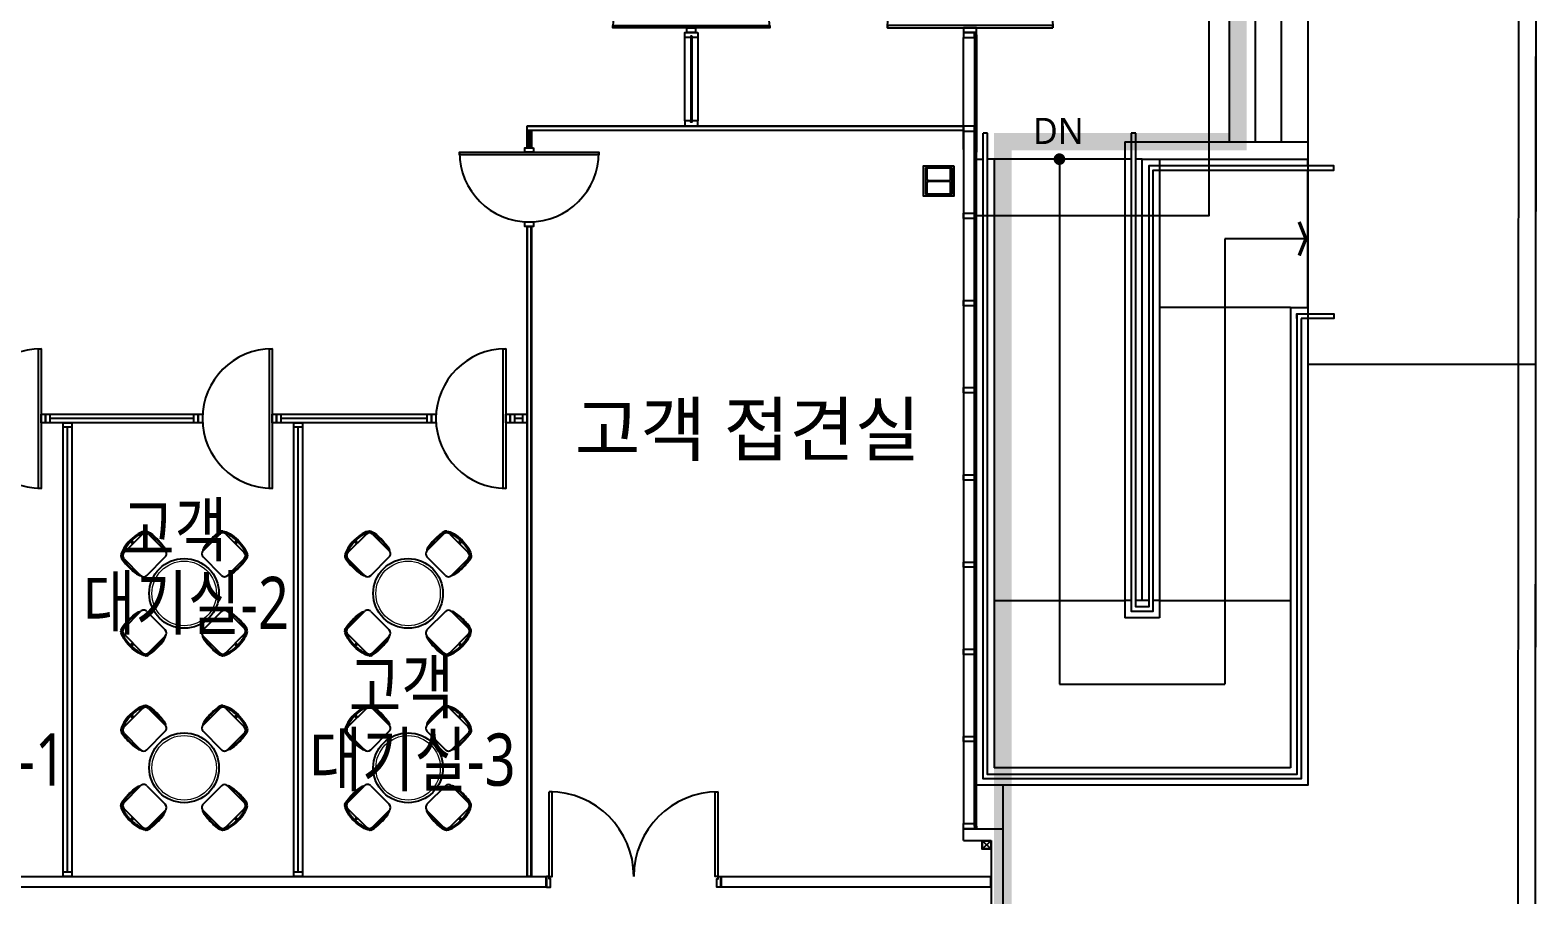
# Model space of a CAD drawing. Header units: millimetres. Extents: x 0 to 420500, y 0 to 297000.
# Drawn here: x 183277 to 200568, y 220723 to 230640 of the extents above; entities that cross this region are included whole.
import ezdxf
from ezdxf.enums import TextEntityAlignment as Align

# ---------------------------------------------------------------- set-up
doc = ezdxf.new("R2010")
doc.units = ezdxf.units.MM
doc.header["$LTSCALE"] = 500
doc.linetypes.add('HID', pattern=[2.3, 1.5, -0.8])
for name, color, linetype in [('AX', 2, 'Continuous'), ('BACK', 8, 'Continuous'), ('I-FUR-B', 6, 'Continuous')]:
    doc.layers.add(name, color=color, linetype=linetype)
doc.styles.add('스타일1', font='')
doc.styles.get('스타일1').set_extended_font_data('Malgun Gothic')

# ---------------------------------------------------------------- blocks, each defined once
blk = doc.blocks.new('D-2000')
at = {"layer": 'BACK'}
for p, q in [((30, 210), (30, 1180)), ((1970, 210), (1970, 1180))]:
    blk.add_line(p, q, dxfattribs=at)
for points in [[(30, 210), (65, 210), (65, 1180), (30, 1180)], [(1970, 210), (1935, 210), (1935, 1180), (1970, 1180)], [(0, 85), (45, 85), (45, 85), (45, 85), (45, 180), (30, 180), (30, 210), (0, 210), (0, 85)], [(2000, 85), (1955, 85), (1955, 85), (1955, 85), (1955, 180), (1970, 180), (1970, 210), (2000, 210), (2000, 85)]]:
    blk.add_lwpolyline(points, dxfattribs=at)
for centre, start, end in [((30, 210), 0, 90), ((1970, 210), 90, 180)]:
    blk.add_arc(centre, 970, start, end, dxfattribs=at)
blk = doc.blocks.new('D-900C')
at = {"layer": 'BACK'}
for points in [[(820, 800), (850, 800), (850, -800), (820, -800)], [(50, -50), (0, -50), (0, 50), (50, 50)], [(900, -50), (850, -50), (850, 50), (900, 50)]]:
    blk.add_lwpolyline(points, close=True, dxfattribs=at)
blk.add_arc((850, 0), 800, 90, 270, dxfattribs=at)
blk = doc.blocks.new('TABLE SET1')
at = {"color": 0, "lineweight": 0}
blk.add_circle((0, 0), 370, dxfattribs=at)
at = {"layer": 'I-FUR-B', "color": 0, "linetype": 'ByBlock'}
for p, q in [((-478, 681), (-690, 469)), ((-616, 592), (-591, 568)), ((-602, 606), (-577, 582)), ((-408, 681), (-217, 490)), ((408, 681), (217, 490)), ((478, 681), (690, 469)), ((602, 606), (577, 582)), ((616, 592), (591, 568)), ((-690, 398), (-499, 207)), ((-429, 207), (-217, 419)), ((429, 207), (217, 419)), ((690, 398), (499, 207)), ((-690, -398), (-499, -207)), ((-429, -207), (-217, -419)), ((429, -207), (217, -419)), ((690, -398), (499, -207)), ((-478, -681), (-690, -469)), ((-408, -681), (-217, -490)), ((408, -681), (217, -490)), ((478, -681), (690, -469)), ((-616, -592), (-591, -568)), ((-602, -606), (-577, -582)), ((602, -606), (577, -582)), ((616, -592), (591, -568))]:
    blk.add_line(p, q, dxfattribs=at)
blk.add_circle((0, 0), 400, dxfattribs=at)
for centre, radius, start, end in [((-443, 645), 50, 44.9985, 134.9985), ((-442, 708), 7.5, 277.6425, 97.6425), ((443, 645), 50, 45.0015, 135.0015), ((442, 708), 7.5, 82.3575, 262.3575), ((-718, 432), 7.5, 172.3545, 352.3545), ((-655, 433), 50, 134.9985, 224.9985), ((-252, 454), 50, 314.9985, 44.9985), ((252, 454), 50, 135.0015, 225.0015), ((655, 433), 50, 315.0015, 45.0015), ((718, 432), 7.5, 187.6455, 7.6455), ((-464, 242), 50, 224.9985, 314.9985), ((464, 242), 50, 225.0015, 315.0015), ((-464, -242), 50, 45.0015, 135.0015), ((464, -242), 50, 44.9985, 134.9985), ((-718, -432), 7.5, 7.6455, 187.6455), ((-655, -433), 50, 135.0015, 225.0015), ((-252, -454), 50, 315.0015, 45.0015), ((252, -454), 50, 134.9985, 224.9985), ((655, -433), 50, 314.9985, 44.9985), ((718, -432), 7.5, 352.3545, 172.3545), ((-443, -645), 50, 225.0015, 315.0015), ((443, -645), 50, 224.9985, 314.9985), ((-442, -708), 7.5, 262.3575, 82.3575), ((442, -708), 7.5, 97.6425, 277.6425)]:
    blk.add_arc(centre, radius, start, end, dxfattribs=at)
for centre, major_axis, ratio, start_param, end_param in [((-549, 539), (-163, -163), 0.434783, 3.659342, 5.765436), ((326, 601), (110, 112), 0.182269, 0, 3.141593), ((326, 601), (110, 112), 0.182269, 5.851094, 5.976716), ((-611, 317), (-112, 110), 0.182269, 0, 3.141593), ((-611, 317), (-112, 110), 0.182269, 5.851094, 5.976716), ((611, -317), (112, -110), 0.182269, 0, 3.141593), ((-326, -601), (-110, -112), 0.182269, 0, 3.141593), ((549, -539), (163, 163), 0.434783, 3.659342, 5.765436), ((611, -317), (112, -110), 0.182269, 5.851094, 5.976716), ((-326, -601), (-110, -112), 0.182269, 5.851094, 5.976716)]:
    blk.add_ellipse(centre, major_axis=major_axis, ratio=ratio, start_param=start_param, end_param=end_param, dxfattribs=at)
at = {"layer": 'I-FUR-B', "color": 0, "linetype": 'ByBlock', "extrusion": (0, 0, -1)}
for centre, major_axis, ratio, start_param, end_param in [((-326, 601), (-110, 112), 0.182269, 5.851094, 5.976716), ((-326, 601), (-110, 112), 0.182269, 0, 3.141593), ((549, 539), (163, -163), 0.434783, 3.659342, 5.765436), ((611, 317), (112, 110), 0.182269, 0, 3.141593), ((611, 317), (112, 110), 0.182269, 5.851094, 5.976716), ((-611, -317), (-112, -110), 0.182269, 0, 3.141593), ((-549, -539), (-163, 163), 0.434783, 3.659342, 5.765436), ((-611, -317), (-112, -110), 0.182269, 5.851094, 5.976716), ((326, -601), (110, -112), 0.182269, 0, 3.141593), ((326, -601), (110, -112), 0.182269, 5.851094, 5.976716)]:
    blk.add_ellipse(centre, major_axis=major_axis, ratio=ratio, start_param=start_param, end_param=end_param, dxfattribs=at)
at = {"layer": 'I-FUR-B', "color": 0, "linetype": 'ByBlock'}
for points, knots in [([(-441, 701), (-445, 700), (-449, 699), (-459, 697), (-464, 696), (-477, 691), (-486, 688), (-503, 679), (-512, 674), (-531, 663), (-540, 657), (-559, 644), (-568, 636), (-586, 621), (-595, 613), (-613, 596), (-621, 587), (-637, 569), (-645, 560), (-659, 541), (-666, 532), (-678, 513), (-683, 504), (-693, 486), (-697, 477), (-703, 460), (-706, 452), (-709, 440), (-710, 435), (-710, 431)], [3.659342, 3.659342, 3.659342, 3.659342, 3.76167, 3.76167, 3.863999, 3.863999, 4.027435, 4.027435, 4.190872, 4.190872, 4.354309, 4.354309, 4.517745, 4.517745, 4.681182, 4.681182, 4.844618, 4.844618, 5.008055, 5.008055, 5.171492, 5.171492, 5.334928, 5.334928, 5.498365, 5.498365, 5.661802, 5.661802, 5.765436, 5.765436, 5.765436, 5.765436]), ([(-422, 691), (-423, 693), (-424, 694), (-425, 698), (-426, 700), (-427, 703), (-427, 704), (-428, 705)], [5.7265501, 5.7265501, 5.7265501, 5.7265501, 5.8081109, 5.8081109, 5.9106349, 5.9106349, 5.9748515, 5.9748515, 5.9748515, 5.9748515]), ([(-428, 705), (-426, 704), (-425, 704), (-422, 703), (-421, 702), (-417, 700), (-415, 699), (-409, 696), (-404, 692), (-393, 685), (-387, 681), (-375, 671), (-369, 666), (-356, 655), (-349, 649), (-332, 633), (-322, 623), (-302, 603), (-292, 593), (-274, 572), (-266, 562), (-252, 545), (-247, 537), (-238, 525), (-235, 520), (-231, 513), (-229, 510), (-227, 505), (-226, 503), (-225, 500), (-225, 499), (-225, 498)], [0.308334, 0.308334, 0.308334, 0.308334, 0.393328, 0.393328, 0.478323, 0.478323, 0.563318, 0.563318, 0.749316, 0.749316, 0.935315, 0.935315, 1.121313, 1.121313, 1.307312, 1.307312, 1.582737, 1.582737, 1.858163, 1.858163, 2.133588, 2.133588, 2.361079, 2.361079, 2.537351, 2.537351, 2.666518, 2.666518, 2.769042, 2.769042, 2.833259, 2.833259, 2.833259, 2.833259]), ([(428, 705), (426, 704), (425, 704), (422, 703), (421, 702), (417, 700), (415, 699), (409, 696), (404, 692), (393, 685), (387, 681), (375, 671), (369, 666), (356, 655), (349, 649), (332, 633), (322, 623), (302, 603), (292, 593), (274, 572), (266, 562), (252, 545), (247, 537), (238, 525), (235, 520), (231, 513), (229, 510), (227, 505), (226, 503), (225, 500), (225, 499), (225, 498)], [0.308334, 0.308334, 0.308334, 0.308334, 0.393328, 0.393328, 0.478323, 0.478323, 0.563318, 0.563318, 0.749316, 0.749316, 0.935315, 0.935315, 1.121313, 1.121313, 1.307312, 1.307312, 1.582737, 1.582737, 1.858163, 1.858163, 2.133588, 2.133588, 2.361079, 2.361079, 2.537351, 2.537351, 2.666518, 2.666518, 2.769042, 2.769042, 2.833259, 2.833259, 2.833259, 2.833259]), ([(422, 691), (423, 693), (424, 694), (425, 698), (426, 700), (427, 703), (427, 704), (428, 705)], [5.7265501, 5.7265501, 5.7265501, 5.7265501, 5.8081109, 5.8081109, 5.9106349, 5.9106349, 5.9748515, 5.9748515, 5.9748515, 5.9748515]), ([(441, 701), (445, 700), (449, 699), (459, 697), (464, 696), (477, 691), (486, 688), (503, 679), (512, 674), (531, 663), (540, 657), (559, 644), (568, 636), (586, 621), (595, 613), (613, 596), (621, 587), (637, 569), (645, 560), (659, 541), (666, 532), (678, 513), (683, 504), (693, 486), (697, 477), (703, 460), (706, 452), (709, 440), (710, 435), (710, 431)], [3.659342, 3.659342, 3.659342, 3.659342, 3.76167, 3.76167, 3.863999, 3.863999, 4.027435, 4.027435, 4.190872, 4.190872, 4.354309, 4.354309, 4.517745, 4.517745, 4.681182, 4.681182, 4.844618, 4.844618, 5.008055, 5.008055, 5.171492, 5.171492, 5.334928, 5.334928, 5.498365, 5.498365, 5.661802, 5.661802, 5.765436, 5.765436, 5.765436, 5.765436]), ([(-714, 418), (-714, 417), (-713, 416), (-712, 413), (-712, 411), (-710, 408), (-709, 406), (-705, 399), (-702, 394), (-695, 384), (-691, 378), (-681, 366), (-676, 359), (-665, 346), (-659, 339), (-643, 322), (-633, 312), (-613, 292), (-602, 282), (-582, 264), (-572, 256), (-554, 242), (-547, 237), (-535, 229), (-530, 226), (-522, 221), (-519, 220), (-514, 218), (-512, 217), (-510, 216), (-509, 216), (-508, 215)], [0.308334, 0.308334, 0.308334, 0.308334, 0.393328, 0.393328, 0.478323, 0.478323, 0.563318, 0.563318, 0.749316, 0.749316, 0.935315, 0.935315, 1.121313, 1.121313, 1.307312, 1.307312, 1.582737, 1.582737, 1.858163, 1.858163, 2.133588, 2.133588, 2.361079, 2.361079, 2.537351, 2.537351, 2.666518, 2.666518, 2.769042, 2.769042, 2.833259, 2.833259, 2.833259, 2.833259]), ([(-700, 412), (-702, 413), (-704, 414), (-708, 416), (-710, 416), (-712, 417), (-713, 418), (-714, 418)], [5.7265501, 5.7265501, 5.7265501, 5.7265501, 5.8081109, 5.8081109, 5.9106349, 5.9106349, 5.9748515, 5.9748515, 5.9748515, 5.9748515]), ([(714, 418), (714, 417), (713, 416), (712, 413), (712, 411), (710, 408), (709, 406), (705, 399), (702, 394), (695, 384), (691, 378), (681, 366), (676, 359), (665, 346), (659, 339), (643, 322), (633, 312), (613, 292), (602, 282), (582, 264), (572, 256), (554, 242), (547, 237), (535, 229), (530, 226), (522, 221), (519, 220), (514, 218), (512, 217), (510, 216), (509, 216), (508, 215)], [0.308334, 0.308334, 0.308334, 0.308334, 0.393328, 0.393328, 0.478323, 0.478323, 0.563318, 0.563318, 0.749316, 0.749316, 0.935315, 0.935315, 1.121313, 1.121313, 1.307312, 1.307312, 1.582737, 1.582737, 1.858163, 1.858163, 2.133588, 2.133588, 2.361079, 2.361079, 2.537351, 2.537351, 2.666518, 2.666518, 2.769042, 2.769042, 2.833259, 2.833259, 2.833259, 2.833259]), ([(700, 412), (702, 413), (704, 414), (708, 416), (710, 416), (712, 417), (713, 418), (714, 418)], [5.7265501, 5.7265501, 5.7265501, 5.7265501, 5.8081109, 5.8081109, 5.9106349, 5.9106349, 5.9748515, 5.9748515, 5.9748515, 5.9748515]), ([(-714, -418), (-714, -417), (-713, -416), (-712, -413), (-712, -411), (-710, -408), (-709, -406), (-705, -399), (-702, -394), (-695, -384), (-691, -378), (-681, -366), (-676, -359), (-665, -346), (-659, -339), (-643, -322), (-633, -312), (-613, -292), (-602, -282), (-582, -264), (-572, -256), (-554, -242), (-547, -237), (-535, -229), (-530, -226), (-522, -221), (-519, -220), (-514, -218), (-512, -217), (-510, -216), (-509, -216), (-508, -215)], [0.308334, 0.308334, 0.308334, 0.308334, 0.393328, 0.393328, 0.478323, 0.478323, 0.563318, 0.563318, 0.749316, 0.749316, 0.935315, 0.935315, 1.121313, 1.121313, 1.307312, 1.307312, 1.582737, 1.582737, 1.858163, 1.858163, 2.133588, 2.133588, 2.361079, 2.361079, 2.537351, 2.537351, 2.666518, 2.666518, 2.769042, 2.769042, 2.833259, 2.833259, 2.833259, 2.833259]), ([(714, -418), (714, -417), (713, -416), (712, -413), (712, -411), (710, -408), (709, -406), (705, -399), (702, -394), (695, -384), (691, -378), (681, -366), (676, -359), (665, -346), (659, -339), (643, -322), (633, -312), (613, -292), (602, -282), (582, -264), (572, -256), (554, -242), (547, -237), (535, -229), (530, -226), (522, -221), (519, -220), (514, -218), (512, -217), (510, -216), (509, -216), (508, -215)], [0.308334, 0.308334, 0.308334, 0.308334, 0.393328, 0.393328, 0.478323, 0.478323, 0.563318, 0.563318, 0.749316, 0.749316, 0.935315, 0.935315, 1.121313, 1.121313, 1.307312, 1.307312, 1.582737, 1.582737, 1.858163, 1.858163, 2.133588, 2.133588, 2.361079, 2.361079, 2.537351, 2.537351, 2.666518, 2.666518, 2.769042, 2.769042, 2.833259, 2.833259, 2.833259, 2.833259]), ([(-700, -412), (-702, -413), (-704, -414), (-708, -416), (-710, -416), (-712, -417), (-713, -418), (-714, -418)], [5.7265501, 5.7265501, 5.7265501, 5.7265501, 5.8081109, 5.8081109, 5.9106349, 5.9106349, 5.9748515, 5.9748515, 5.9748515, 5.9748515]), ([(-441, -701), (-445, -700), (-449, -699), (-459, -697), (-464, -696), (-477, -691), (-486, -688), (-503, -679), (-512, -674), (-531, -663), (-540, -657), (-559, -644), (-568, -636), (-586, -621), (-595, -613), (-613, -596), (-621, -587), (-637, -569), (-645, -560), (-659, -541), (-666, -532), (-678, -513), (-683, -504), (-693, -486), (-697, -477), (-703, -460), (-706, -452), (-709, -440), (-710, -435), (-710, -431)], [3.659342, 3.659342, 3.659342, 3.659342, 3.76167, 3.76167, 3.863999, 3.863999, 4.027435, 4.027435, 4.190872, 4.190872, 4.354309, 4.354309, 4.517745, 4.517745, 4.681182, 4.681182, 4.844618, 4.844618, 5.008055, 5.008055, 5.171492, 5.171492, 5.334928, 5.334928, 5.498365, 5.498365, 5.661802, 5.661802, 5.765436, 5.765436, 5.765436, 5.765436]), ([(-428, -705), (-426, -704), (-425, -704), (-422, -703), (-421, -702), (-417, -700), (-415, -699), (-409, -696), (-404, -692), (-393, -685), (-387, -681), (-375, -671), (-369, -666), (-356, -655), (-349, -649), (-332, -633), (-322, -623), (-302, -603), (-292, -593), (-274, -572), (-266, -562), (-252, -545), (-247, -537), (-238, -525), (-235, -520), (-231, -513), (-229, -510), (-227, -505), (-226, -503), (-225, -500), (-225, -499), (-225, -498)], [0.308334, 0.308334, 0.308334, 0.308334, 0.393328, 0.393328, 0.478323, 0.478323, 0.563318, 0.563318, 0.749316, 0.749316, 0.935315, 0.935315, 1.121313, 1.121313, 1.307312, 1.307312, 1.582737, 1.582737, 1.858163, 1.858163, 2.133588, 2.133588, 2.361079, 2.361079, 2.537351, 2.537351, 2.666518, 2.666518, 2.769042, 2.769042, 2.833259, 2.833259, 2.833259, 2.833259]), ([(428, -705), (426, -704), (425, -704), (422, -703), (421, -702), (417, -700), (415, -699), (409, -696), (404, -692), (393, -685), (387, -681), (375, -671), (369, -666), (356, -655), (349, -649), (332, -633), (322, -623), (302, -603), (292, -593), (274, -572), (266, -562), (252, -545), (247, -537), (238, -525), (235, -520), (231, -513), (229, -510), (227, -505), (226, -503), (225, -500), (225, -499), (225, -498)], [0.308334, 0.308334, 0.308334, 0.308334, 0.393328, 0.393328, 0.478323, 0.478323, 0.563318, 0.563318, 0.749316, 0.749316, 0.935315, 0.935315, 1.121313, 1.121313, 1.307312, 1.307312, 1.582737, 1.582737, 1.858163, 1.858163, 2.133588, 2.133588, 2.361079, 2.361079, 2.537351, 2.537351, 2.666518, 2.666518, 2.769042, 2.769042, 2.833259, 2.833259, 2.833259, 2.833259]), ([(441, -701), (445, -700), (449, -699), (459, -697), (464, -696), (477, -691), (486, -688), (503, -679), (512, -674), (531, -663), (540, -657), (559, -644), (568, -636), (586, -621), (595, -613), (613, -596), (621, -587), (637, -569), (645, -560), (659, -541), (666, -532), (678, -513), (683, -504), (693, -486), (697, -477), (703, -460), (706, -452), (709, -440), (710, -435), (710, -431)], [3.659342, 3.659342, 3.659342, 3.659342, 3.76167, 3.76167, 3.863999, 3.863999, 4.027435, 4.027435, 4.190872, 4.190872, 4.354309, 4.354309, 4.517745, 4.517745, 4.681182, 4.681182, 4.844618, 4.844618, 5.008055, 5.008055, 5.171492, 5.171492, 5.334928, 5.334928, 5.498365, 5.498365, 5.661802, 5.661802, 5.765436, 5.765436, 5.765436, 5.765436]), ([(700, -412), (702, -413), (704, -414), (708, -416), (710, -416), (712, -417), (713, -418), (714, -418)], [5.7265501, 5.7265501, 5.7265501, 5.7265501, 5.8081109, 5.8081109, 5.9106349, 5.9106349, 5.9748515, 5.9748515, 5.9748515, 5.9748515]), ([(-422, -691), (-423, -693), (-424, -694), (-425, -698), (-426, -700), (-427, -703), (-427, -704), (-428, -705)], [5.7265501, 5.7265501, 5.7265501, 5.7265501, 5.8081109, 5.8081109, 5.9106349, 5.9106349, 5.9748515, 5.9748515, 5.9748515, 5.9748515]), ([(422, -691), (423, -693), (424, -694), (425, -698), (426, -700), (427, -703), (427, -704), (428, -705)], [5.7265501, 5.7265501, 5.7265501, 5.7265501, 5.8081109, 5.8081109, 5.9106349, 5.9106349, 5.9748515, 5.9748515, 5.9748515, 5.9748515])]:
    blk.add_open_spline(points, degree=3, knots=knots, dxfattribs=at)
for points in [[(-225, 498), (-225, 498), (-225, 498), (-225, 498)], [(225, 498), (225, 498), (225, 498), (225, 498)], [(-508, 215), (-508, 215), (-508, 215), (-508, 216)], [(508, 215), (508, 215), (508, 215), (508, 216)], [(-508, -215), (-508, -215), (-508, -215), (-508, -216)], [(508, -215), (508, -215), (508, -215), (508, -216)], [(-225, -498), (-225, -498), (-225, -498), (-225, -498)], [(225, -498), (225, -498), (225, -498), (225, -498)]]:
    blk.add_open_spline(points, degree=3, dxfattribs=at)
blk = doc.blocks.new('SQ-PIPE-100X100X4.5TP')
at = {"layer": 'BACK'}
for p, q in [((-96, 96), (-4, 4)), ((-4, 96), (-96, 4))]:
    blk.add_line(p, q, dxfattribs=at)
for points in [[(0, 100), (0, 0), (-100, 0), (-100, 100)], [(-4, 96), (-4, 4), (-96, 4), (-96, 96)]]:
    blk.add_lwpolyline(points, close=True, dxfattribs=at)
blk = doc.blocks.new('X-PIPE-1PL')
blk.add_blockref('SQ-PIPE-100X100X4.5TP', (71600, -29265))
blk = doc.blocks.new('D-1000C')
at = {"layer": 'BACK'}
for points in [[(920, 900), (950, 900), (950, -900), (920, -900)], [(50, -50), (0, -50), (0, 50), (50, 50)], [(1000, -50), (950, -50), (950, 50), (1000, 50)]]:
    blk.add_lwpolyline(points, close=True, dxfattribs=at)
blk.add_arc((950, 0), 900, 90, 270, dxfattribs=at)
blk = doc.blocks.new('1층 창문-1')
at = {"layer": 'BACK'}
for p, q in [((112785, 64930), (112785, 64870)), ((112935, 64930), (112785, 64930)), ((112785, 64870), (112911, 64870)), ((112911, 64870), (112911, 64930)), ((112911, 64900), (112935, 64900)), ((112935, 64900), (112935, 64930)), ((112911, 63900), (112935, 63900)), ((112911, 62900), (112935, 62900)), ((112911, 61900), (112935, 61900)), ((112911, 60900), (112935, 60900)), ((112911, 59900), (112935, 59900)), ((112911, 58900), (112935, 58900)), ((112911, 57900), (112935, 57900)), ((112785, 56930), (112911, 56930)), ((112785, 56870), (112785, 56930)), ((112911, 56930), (112911, 56870)), ((112911, 56900), (112935, 56900)), ((112935, 56900), (112935, 56870)), ((112935, 56870), (112785, 56870))]:
    blk.add_line(p, q, dxfattribs=at)
at = {"layer": 'BACK', "linetype": 'Continuous'}
blk.add_line((112785, 64870), (112785, 56930), dxfattribs=at)
at = {"layer": 'BACK', "linetype": 'Continuous', "ltscale": 2}
for p, q in [((112911, 56900), (112911, 64900)), ((112935, 56900), (112935, 64900))]:
    blk.add_line(p, q, dxfattribs=at)
at = {"layer": 'BACK'}
for points in [[(112785, 63870), (112785, 63930), (112911, 63930), (112911, 63870)], [(112785, 62870), (112785, 62930), (112911, 62930), (112911, 62870)], [(112785, 61870), (112785, 61930), (112911, 61930), (112911, 61870)], [(112785, 60870), (112785, 60930), (112911, 60930), (112911, 60870)], [(112785, 59870), (112785, 59930), (112911, 59930), (112911, 59870)], [(112785, 58870), (112785, 58930), (112911, 58930), (112911, 58870)], [(112785, 57870), (112785, 57930), (112911, 57930), (112911, 57870)]]:
    blk.add_lwpolyline(points, close=True, dxfattribs=at)
blk = doc.blocks.new('D-2000C_AD')
at = {"layer": 'BACK'}
for points in [[(50, 950), (80, 950), (80, -950), (50, -950)], [(1920, 950), (1950, 950), (1950, -950), (1920, -950)], [(50, -75), (0, -75), (0, 75), (50, 75)], [(2000, -75), (1950, -75), (1950, 75), (2000, 75)]]:
    blk.add_lwpolyline(points, close=True, dxfattribs=at)
for centre, start, end in [((50, 0), 270, 90), ((1950, 0), 90, 270)]:
    blk.add_arc(centre, 950, start, end, dxfattribs=at)
blk = doc.blocks.new('HIDDENBAR-EDG')
at = {"layer": 'BACK'}
for p, q in [((0, 126), (60, 126)), ((0, 0), (0, 126)), ((60, 0), (0, 0)), ((30, 126), (30, 150)), ((30, 150), (60, 150)), ((60, 150), (60, 0))]:
    blk.add_line(p, q, dxfattribs=at)
blk = doc.blocks.new('S-SC3A')
at = {"layer": 'BACK'}
for points in [[(-175, 175), (175, 175), (175, -175), (-175, -175)], [(-150, 150), (150, 150), (150, -150), (-150, -150)]]:
    blk.add_lwpolyline(points, close=True, dxfattribs=at)
blk.add_lwpolyline([(-150, -150), (-150, -135), (-23, -135, 0.414214), (-5, -117), (-5, 117, 0.414214), (-23, 135), (-150, 135), (-150, 150), (150, 150), (150, 135), (23, 135, 0.414214), (5, 117), (5, -117, 0.414214), (23, -135), (150, -135), (150, -150)], format="xyb", close=True, dxfattribs=at)

msp = doc.modelspace()

# ---------------------------------------------------------------- linework, layer by layer
at = {"layer": 'AX', "color": 6, "linetype": 'HID', "const_width": 200}
msp.add_lwpolyline([(122269, 250945), (194439, 250945), (194439, 236875), (197139, 236875), (197139, 229360), (194439, 229360), (194439, 207075), (158604, 207075), (158604, 206175), (153604, 206175), (153604, 207075), (134604, 207075), (134604, 206175), (129604, 206175), (129604, 207075), (122269, 207075), (122269, 250945)], dxfattribs=at)
at = {"layer": 'BACK'}
for p, q in [((197039, 229360), (197039, 236875)), ((197339, 229360), (197339, 236875)), ((197639, 229360), (197639, 236875)), ((190789, 229600), (190789, 230555)), ((190859, 230570), (190859, 229600)), ((190869, 230570), (190869, 229600)), ((190939, 230555), (190939, 229600)), ((193989, 229270), (193989, 230555)), ((194115, 230585), (194115, 229240)), ((194139, 230585), (194139, 229240)), ((189004, 229292), (189004, 229490)), ((194264, 229460), (194214, 229460)), ((195839, 229360), (195839, 223900)), ((195839, 229360), (197939, 229360)), ((195839, 229360), (197939, 229360)), ((194139, 229160), (194214, 229160)), ((194139, 229160), (194214, 229160)), ((194339, 229160), (194339, 222180)), ((195089, 229160), (195089, 223140)), ((196039, 229160), (197939, 229160)), ((196039, 224100), (196039, 229160)), ((196039, 229160), (197939, 229160)), ((196239, 229160), (196239, 223900)), ((197939, 229085), (197939, 229160)), ((197939, 229085), (197939, 229160)), ((197939, 227460), (197939, 229035)), ((196989, 228248), (196989, 223140)), ((197939, 228248), (196989, 228248)), ((197739, 227460), (197939, 227460)), ((197739, 227460), (197739, 222180)), ((197939, 227460), (197939, 227385)), ((197939, 227335), (197939, 221980)), ((197939, 226810), (200557, 226810)), ((185154, 226185), (183504, 226185)), ((187834, 226185), (186154, 226185)), ((188929, 226185), (188834, 226185)), ((183704, 220985), (183704, 226085)), ((186354, 220985), (186354, 226085)), ((195914, 224100), (195839, 224100)), ((196114, 224100), (195964, 224100)), ((196239, 224100), (196164, 224100)), ((196239, 223900), (195839, 223900)), ((195089, 223140), (196989, 223140)), ((197739, 222180), (194339, 222180)), ((197939, 221980), (194139, 221980)), ((194439, 221980), (194439, 207075)), ((193989, 221480), (194439, 221480)), ((193989, 221345), (193989, 221480)), ((193989, 221345), (194304, 221345)), ((194304, 221345), (194304, 207210))]:
    msp.add_line(p, q, dxfattribs=at)
for points in [[(112244, 203518), (120642, 203494), (130681, 203493), (132434, 203447), (138853, 203535), (146721, 203516), (155384, 203509), (158577, 203523), (166483, 203614), (175348, 203624), (182642, 203696), (189135, 203730), (190106, 203877), (196762, 206444, 0.271364), (200211, 211401), (200564, 215525), (200553, 221261), (200565, 239424), (200561, 246030), (200299, 251073), (200486, 255535)], [(196762, 206244, 0.271364), (200211, 211201), (200564, 215325), (200553, 221061), (200568, 241060), (194439, 241060)], [(196678, 206425, 0.271398), (200012, 211218), (200363, 215334), (200353, 221061), (200368, 240860), (194439, 240860)]]:
    msp.add_lwpolyline(points, format="xyb", dxfattribs=at)
msp.add_lwpolyline([(200368, 240860), (194439, 240860), (194439, 237075), (197939, 237075), (197939, 221980), (194439, 221980), (194439, 205562), (196684, 206428, 0.271099), (200012, 211218), (200363, 215334), (200353, 221061)], format="xyb", close=True, dxfattribs=at)
for points in [[(194439, 238010), (196804, 238010), (196804, 228510), (194119, 228510)], [(194139, 237075), (197939, 237075), (197939, 229160)], [(188979, 229490), (188979, 229540), (193989, 229540), (193989, 229490), (188979, 229490)], [(188979, 229500), (188981, 229500), (188981, 229492), (193988, 229492), (193988, 229539), (188981, 229539), (188981, 229530), (188979, 229530)], [(188979, 229490), (189029, 229490), (189029, 229290), (188979, 229290), (188979, 229490)], [(188989, 229490), (188989, 229489), (188981, 229489), (188981, 229292), (189028, 229292), (189028, 229489), (189019, 229489), (189019, 229490)], [(197864, 227335), (197864, 222055), (194214, 222055), (194214, 229460)], [(197814, 227385), (197814, 222105), (194264, 222105), (194264, 229460)], [(195914, 229460), (195914, 223975), (196164, 223975), (196164, 229035), (198239, 229035), (198239, 229085), (196114, 229085), (196114, 224025), (195964, 224025), (195964, 229460)], [(195964, 229460), (195914, 229460)], [(195964, 229460), (195914, 229460)], [(194339, 229160), (194264, 229160)], [(194339, 229160), (194264, 229160)], [(195839, 229160), (194339, 229160)], [(195839, 229160), (194339, 229160)], [(195914, 229160), (195839, 229160)], [(195914, 229160), (195839, 229160)], [(196039, 229160), (195964, 229160)], [(196039, 229160), (195964, 229160)], [(188979, 228390), (189029, 228390), (189029, 220935), (188979, 220935), (188979, 228390)], [(188989, 228390), (188989, 228389), (188981, 228389), (188981, 220937), (189028, 220937), (189028, 228389), (189019, 228389), (189019, 228390)], [(197739, 227460), (196239, 227460)], [(197814, 227335), (197814, 227335), (197814, 227385), (198239, 227385), (198239, 227335), (197864, 227335)], [(194339, 224100), (195839, 224100)], [(196239, 224100), (197739, 224100)], [(189204, 220935), (189204, 220810), (166529, 220810), (166529, 220935), (189204, 220935)], [(189204, 220873), (189200, 220873), (189200, 220931), (166533, 220931), (166533, 220814), (189200, 220814), (189200, 220873), (189204, 220873)], [(194304, 220935), (194304, 220810), (191204, 220810), (191204, 220935), (194304, 220935)], [(194304, 220873), (194300, 220873), (194300, 220931), (191208, 220931), (191208, 220814), (194300, 220814), (194300, 220873), (194304, 220873)]]:
    msp.add_lwpolyline(points, dxfattribs=at)
for points in [[(190939, 230615), (190939, 230555), (190869, 230555), (190869, 230570), (190859, 230570), (190859, 230555), (190789, 230555), (190789, 230615)], [(190939, 229540), (190939, 229600), (190869, 229600), (190869, 229585), (190859, 229585), (190859, 229600), (190789, 229600), (190789, 229540)], [(183504, 226235), (183504, 226135), (183454, 226135), (183454, 226235)], [(185204, 226235), (185204, 226135), (183454, 226135), (183454, 226235)], [(185204, 226235), (185204, 226135), (185154, 226135), (185154, 226235)], [(186154, 226235), (186154, 226135), (186104, 226135), (186104, 226235)], [(187884, 226235), (187884, 226135), (186104, 226135), (186104, 226235)], [(187884, 226235), (187884, 226135), (187834, 226135), (187834, 226235)], [(188834, 226235), (188834, 226135), (188784, 226135), (188784, 226235)], [(188979, 226235), (188979, 226135), (188784, 226135), (188784, 226235)], [(188979, 226235), (188979, 226135), (188929, 226135), (188929, 226235)], [(183754, 226085), (183654, 226085), (183654, 226135), (183754, 226135)], [(183754, 220935), (183654, 220935), (183654, 226135), (183754, 226135)], [(186404, 226085), (186304, 226085), (186304, 226135), (186404, 226135)], [(186404, 220935), (186304, 220935), (186304, 226135), (186404, 226135)], [(183754, 220935), (183654, 220935), (183654, 220985), (183754, 220985)], [(186404, 220935), (186304, 220935), (186304, 220985), (186404, 220985)]]:
    msp.add_lwpolyline(points, close=True, dxfattribs=at)
at = {"layer": 'BACK', "const_width": 66.7}
msp.add_lwpolyline([(195089, 229194, 1), (195089, 229127, 1)], format="xyb", close=True, dxfattribs=at)
at = {"layer": 'BACK'}
for points in [[(197859, 228448), (197822, 228433), (197939, 228248), (197896, 228248)], [(197939, 228248), (197896, 228248), (197859, 228048), (197822, 228063)]]:
    msp.add_solid(points, dxfattribs=at)

# ---------------------------------------------------------------- block references
for name, p in [('1층 창문-1', (81204, 164610)), ('X-PIPE-1PL', (122704, 250510)), ('D-900C', (182554, 226185)), ('D-900C', (185204, 226185)), ('D-900C', (187884, 226185)), ('D-2000', (189204, 220725))]:
    msp.add_blockref(name, p, dxfattribs=at)
at = {"layer": 'BACK', "xscale": -1, "rotation": 270}
for name, p in [('D-2000C_AD', (194064, 230615)), ('HIDDENBAR-EDG', (193989, 230555))]:
    msp.add_blockref(name, p, dxfattribs=at)
at = {"layer": 'BACK'}
for name, p, rotation in [('D-1000C', (190864, 231615), 270), ('D-900C', (189004, 228390), 90), ('S-SC3A', (193704, 228910), 270), ('TABLE SET1', (185044, 224180), 180), ('TABLE SET1', (185044, 224180), 180), ('TABLE SET1', (187614, 224180), 180), ('TABLE SET1', (187614, 224180), 180), ('TABLE SET1', (185044, 222180), 180), ('TABLE SET1', (185044, 222180), 180), ('TABLE SET1', (187614, 222180), 180), ('TABLE SET1', (187614, 222180), 180)]:
    msp.add_blockref(name, p, dxfattribs=dict(at, rotation=rotation))

# ---------------------------------------------------------------- texts
at = {"layer": 'BACK', "style": '스타일1'}
msp.add_text('DN', height=300, dxfattribs=at).set_placement((195076, 229334), align=Align.CENTER)
msp.add_text('고객 접견실', height=600, dxfattribs=at).set_placement((191510, 226061), align=Align.MIDDLE_CENTER)
at = {"layer": 'BACK', "style": '스타일1', "width": 0.8}
for s, p in [('고객', (184935, 224910)), ('대기실-2', (185065, 224071)), ('고객', (187536, 223113)), ('대기실-1', (182506, 222274)), ('대기실-3', (187665, 222274))]:
    msp.add_text(s, height=600, dxfattribs=at).set_placement(p, align=Align.MIDDLE_CENTER)

doc.saveas('drawing.dxf')
